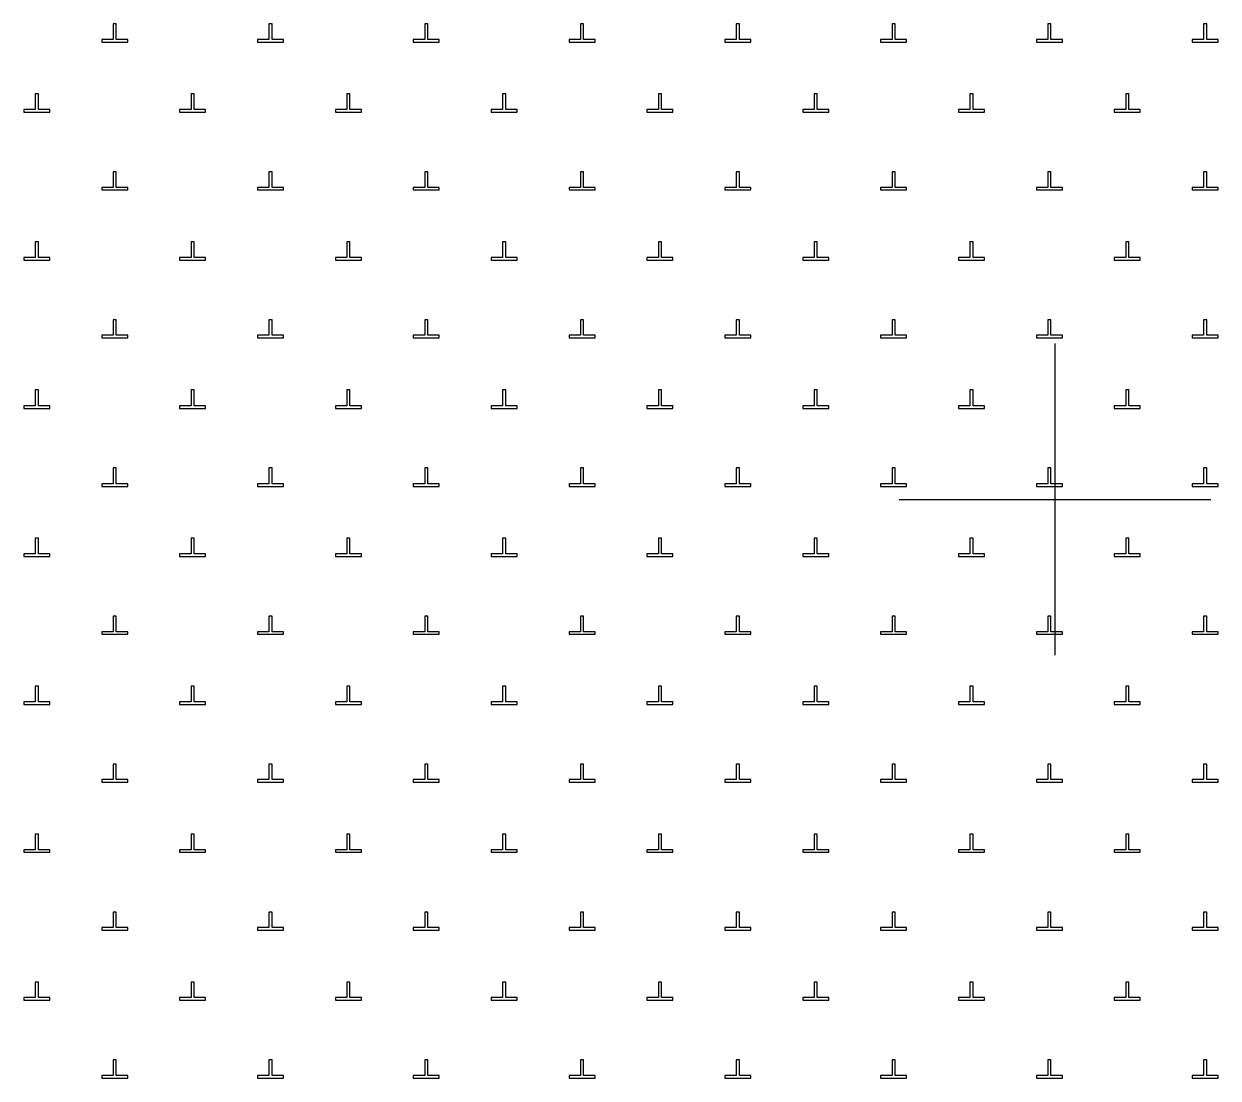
# Model space of a CAD drawing. Extents: x 550890 to 551618, y 1839259 to 1840146.
# Drawn here: x 551480.14 to 551503.14, y 1839888.85 to 1839909.16 of the extents above; entities that cross this region are included whole.
import ezdxf

# ---------------------------------------------------------------- set-up
doc = ezdxf.new("R2010")
doc.units = 0
doc.layers.add('Level 19', color=7, linetype='Continuous')
doc.layers.add('Level 63', color=7, linetype='Continuous')

msp = doc.modelspace()

# ---------------------------------------------------------------- linework, layer by layer
at = {"layer": 'Level 19'}
for p, q in [((551481.92, 1839909.16), (551481.86, 1839909.16)), ((551481.86, 1839909.16), (551481.86, 1839908.86)), ((551481.92, 1839908.86), (551481.92, 1839909.16)), ((551484.92, 1839909.16), (551484.86, 1839909.16)), ((551484.86, 1839909.16), (551484.86, 1839908.86)), ((551484.92, 1839908.86), (551484.92, 1839909.16)), ((551487.92, 1839909.16), (551487.86, 1839909.16)), ((551487.86, 1839909.16), (551487.86, 1839908.86)), ((551487.92, 1839908.86), (551487.92, 1839909.16)), ((551490.92, 1839909.16), (551490.86, 1839909.16)), ((551490.86, 1839909.16), (551490.86, 1839908.86)), ((551490.92, 1839908.86), (551490.92, 1839909.16)), ((551493.92, 1839909.16), (551493.86, 1839909.16)), ((551493.86, 1839909.16), (551493.86, 1839908.86)), ((551493.92, 1839908.86), (551493.92, 1839909.16)), ((551496.92, 1839909.16), (551496.86, 1839909.16)), ((551496.86, 1839909.16), (551496.86, 1839908.86)), ((551496.92, 1839908.86), (551496.92, 1839909.16)), ((551499.92, 1839909.16), (551499.86, 1839909.16)), ((551499.86, 1839909.16), (551499.86, 1839908.86)), ((551499.92, 1839908.86), (551499.92, 1839909.16)), ((551502.92, 1839909.16), (551502.86, 1839909.16)), ((551502.86, 1839909.16), (551502.86, 1839908.86)), ((551502.92, 1839908.86), (551502.92, 1839909.16)), ((551481.86, 1839908.86), (551481.64, 1839908.86)), ((551481.64, 1839908.86), (551481.64, 1839908.81)), ((551481.64, 1839908.81), (551482.14, 1839908.81)), ((551482.14, 1839908.86), (551481.92, 1839908.86)), ((551482.14, 1839908.81), (551482.14, 1839908.86)), ((551484.86, 1839908.86), (551484.64, 1839908.86)), ((551484.64, 1839908.86), (551484.64, 1839908.81)), ((551484.64, 1839908.81), (551485.14, 1839908.81)), ((551485.14, 1839908.86), (551484.92, 1839908.86)), ((551485.14, 1839908.81), (551485.14, 1839908.86)), ((551487.86, 1839908.86), (551487.64, 1839908.86)), ((551487.64, 1839908.86), (551487.64, 1839908.81)), ((551487.64, 1839908.81), (551488.14, 1839908.81)), ((551488.14, 1839908.86), (551487.92, 1839908.86)), ((551488.14, 1839908.81), (551488.14, 1839908.86)), ((551490.86, 1839908.86), (551490.64, 1839908.86)), ((551490.64, 1839908.86), (551490.64, 1839908.81)), ((551490.64, 1839908.81), (551491.14, 1839908.81)), ((551491.14, 1839908.86), (551490.92, 1839908.86)), ((551491.14, 1839908.81), (551491.14, 1839908.86)), ((551493.86, 1839908.86), (551493.64, 1839908.86)), ((551493.64, 1839908.86), (551493.64, 1839908.81)), ((551493.64, 1839908.81), (551494.14, 1839908.81)), ((551494.14, 1839908.86), (551493.92, 1839908.86)), ((551494.14, 1839908.81), (551494.14, 1839908.86)), ((551496.86, 1839908.86), (551496.64, 1839908.86)), ((551496.64, 1839908.86), (551496.64, 1839908.81)), ((551496.64, 1839908.81), (551497.14, 1839908.81)), ((551497.14, 1839908.86), (551496.92, 1839908.86)), ((551497.14, 1839908.81), (551497.14, 1839908.86)), ((551499.86, 1839908.86), (551499.64, 1839908.86)), ((551499.64, 1839908.86), (551499.64, 1839908.81)), ((551499.64, 1839908.81), (551500.14, 1839908.81)), ((551500.14, 1839908.86), (551499.92, 1839908.86)), ((551500.14, 1839908.81), (551500.14, 1839908.86)), ((551502.86, 1839908.86), (551502.64, 1839908.86)), ((551502.64, 1839908.86), (551502.64, 1839908.81)), ((551502.64, 1839908.81), (551503.14, 1839908.81)), ((551503.14, 1839908.86), (551502.92, 1839908.86)), ((551503.14, 1839908.81), (551503.14, 1839908.86)), ((551480.42, 1839907.81), (551480.36, 1839907.81)), ((551480.36, 1839907.81), (551480.36, 1839907.51)), ((551480.42, 1839907.51), (551480.42, 1839907.81)), ((551483.42, 1839907.81), (551483.36, 1839907.81)), ((551483.36, 1839907.81), (551483.36, 1839907.51)), ((551483.42, 1839907.51), (551483.42, 1839907.81)), ((551486.42, 1839907.81), (551486.36, 1839907.81)), ((551486.36, 1839907.81), (551486.36, 1839907.51)), ((551486.42, 1839907.51), (551486.42, 1839907.81)), ((551489.42, 1839907.81), (551489.36, 1839907.81)), ((551489.36, 1839907.81), (551489.36, 1839907.51)), ((551489.42, 1839907.51), (551489.42, 1839907.81)), ((551492.42, 1839907.81), (551492.36, 1839907.81)), ((551492.36, 1839907.81), (551492.36, 1839907.51)), ((551492.42, 1839907.51), (551492.42, 1839907.81)), ((551495.42, 1839907.81), (551495.36, 1839907.81)), ((551495.36, 1839907.81), (551495.36, 1839907.51)), ((551495.42, 1839907.51), (551495.42, 1839907.81)), ((551498.42, 1839907.81), (551498.36, 1839907.81)), ((551498.36, 1839907.81), (551498.36, 1839907.51)), ((551498.42, 1839907.51), (551498.42, 1839907.81)), ((551501.42, 1839907.81), (551501.36, 1839907.81)), ((551501.36, 1839907.81), (551501.36, 1839907.51)), ((551501.42, 1839907.51), (551501.42, 1839907.81)), ((551480.36, 1839907.51), (551480.14, 1839907.51)), ((551480.14, 1839907.51), (551480.14, 1839907.46)), ((551480.14, 1839907.46), (551480.64, 1839907.46)), ((551480.64, 1839907.51), (551480.42, 1839907.51)), ((551480.64, 1839907.46), (551480.64, 1839907.51)), ((551483.36, 1839907.51), (551483.14, 1839907.51)), ((551483.14, 1839907.51), (551483.14, 1839907.46)), ((551483.14, 1839907.46), (551483.64, 1839907.46)), ((551483.64, 1839907.51), (551483.42, 1839907.51)), ((551483.64, 1839907.46), (551483.64, 1839907.51)), ((551486.36, 1839907.51), (551486.14, 1839907.51)), ((551486.14, 1839907.51), (551486.14, 1839907.46)), ((551486.14, 1839907.46), (551486.64, 1839907.46)), ((551486.64, 1839907.51), (551486.42, 1839907.51)), ((551486.64, 1839907.46), (551486.64, 1839907.51)), ((551489.36, 1839907.51), (551489.14, 1839907.51)), ((551489.14, 1839907.51), (551489.14, 1839907.46)), ((551489.14, 1839907.46), (551489.64, 1839907.46)), ((551489.64, 1839907.51), (551489.42, 1839907.51)), ((551489.64, 1839907.46), (551489.64, 1839907.51)), ((551492.36, 1839907.51), (551492.14, 1839907.51)), ((551492.14, 1839907.51), (551492.14, 1839907.46)), ((551492.14, 1839907.46), (551492.64, 1839907.46)), ((551492.64, 1839907.51), (551492.42, 1839907.51)), ((551492.64, 1839907.46), (551492.64, 1839907.51)), ((551495.36, 1839907.51), (551495.14, 1839907.51)), ((551495.14, 1839907.51), (551495.14, 1839907.46)), ((551495.14, 1839907.46), (551495.64, 1839907.46)), ((551495.64, 1839907.51), (551495.42, 1839907.51)), ((551495.64, 1839907.46), (551495.64, 1839907.51)), ((551498.36, 1839907.51), (551498.14, 1839907.51)), ((551498.14, 1839907.51), (551498.14, 1839907.46)), ((551498.14, 1839907.46), (551498.64, 1839907.46)), ((551498.64, 1839907.51), (551498.42, 1839907.51)), ((551498.64, 1839907.46), (551498.64, 1839907.51)), ((551501.36, 1839907.51), (551501.14, 1839907.51)), ((551501.14, 1839907.51), (551501.14, 1839907.46)), ((551501.14, 1839907.46), (551501.64, 1839907.46)), ((551501.64, 1839907.51), (551501.42, 1839907.51)), ((551501.64, 1839907.46), (551501.64, 1839907.51)), ((551481.92, 1839906.31), (551481.86, 1839906.31)), ((551481.86, 1839906.31), (551481.86, 1839906.01)), ((551481.92, 1839906.01), (551481.92, 1839906.31)), ((551484.92, 1839906.31), (551484.86, 1839906.31)), ((551484.86, 1839906.31), (551484.86, 1839906.01)), ((551484.92, 1839906.01), (551484.92, 1839906.31)), ((551487.92, 1839906.31), (551487.86, 1839906.31)), ((551487.86, 1839906.31), (551487.86, 1839906.01)), ((551487.92, 1839906.01), (551487.92, 1839906.31)), ((551490.92, 1839906.31), (551490.86, 1839906.31)), ((551490.86, 1839906.31), (551490.86, 1839906.01)), ((551490.92, 1839906.01), (551490.92, 1839906.31)), ((551493.92, 1839906.31), (551493.86, 1839906.31)), ((551493.86, 1839906.31), (551493.86, 1839906.01)), ((551493.92, 1839906.01), (551493.92, 1839906.31)), ((551496.92, 1839906.31), (551496.86, 1839906.31)), ((551496.86, 1839906.31), (551496.86, 1839906.01)), ((551496.92, 1839906.01), (551496.92, 1839906.31)), ((551499.92, 1839906.31), (551499.86, 1839906.31)), ((551499.86, 1839906.31), (551499.86, 1839906.01)), ((551499.92, 1839906.01), (551499.92, 1839906.31)), ((551502.92, 1839906.31), (551502.86, 1839906.31)), ((551502.86, 1839906.31), (551502.86, 1839906.01)), ((551502.92, 1839906.01), (551502.92, 1839906.31)), ((551481.86, 1839906.01), (551481.64, 1839906.01)), ((551481.64, 1839906.01), (551481.64, 1839905.96)), ((551481.64, 1839905.96), (551482.14, 1839905.96)), ((551482.14, 1839906.01), (551481.92, 1839906.01)), ((551482.14, 1839905.96), (551482.14, 1839906.01)), ((551484.86, 1839906.01), (551484.64, 1839906.01)), ((551484.64, 1839906.01), (551484.64, 1839905.96)), ((551484.64, 1839905.96), (551485.14, 1839905.96)), ((551485.14, 1839906.01), (551484.92, 1839906.01)), ((551485.14, 1839905.96), (551485.14, 1839906.01)), ((551487.86, 1839906.01), (551487.64, 1839906.01)), ((551487.64, 1839906.01), (551487.64, 1839905.96)), ((551487.64, 1839905.96), (551488.14, 1839905.96)), ((551488.14, 1839906.01), (551487.92, 1839906.01)), ((551488.14, 1839905.96), (551488.14, 1839906.01)), ((551490.86, 1839906.01), (551490.64, 1839906.01)), ((551490.64, 1839906.01), (551490.64, 1839905.96)), ((551490.64, 1839905.96), (551491.14, 1839905.96)), ((551491.14, 1839906.01), (551490.92, 1839906.01)), ((551491.14, 1839905.96), (551491.14, 1839906.01)), ((551493.86, 1839906.01), (551493.64, 1839906.01)), ((551493.64, 1839906.01), (551493.64, 1839905.96)), ((551493.64, 1839905.96), (551494.14, 1839905.96)), ((551494.14, 1839906.01), (551493.92, 1839906.01)), ((551494.14, 1839905.96), (551494.14, 1839906.01)), ((551496.86, 1839906.01), (551496.64, 1839906.01)), ((551496.64, 1839906.01), (551496.64, 1839905.96)), ((551496.64, 1839905.96), (551497.14, 1839905.96)), ((551497.14, 1839906.01), (551496.92, 1839906.01)), ((551497.14, 1839905.96), (551497.14, 1839906.01)), ((551499.86, 1839906.01), (551499.64, 1839906.01)), ((551499.64, 1839906.01), (551499.64, 1839905.96)), ((551499.64, 1839905.96), (551500.14, 1839905.96)), ((551500.14, 1839906.01), (551499.92, 1839906.01)), ((551500.14, 1839905.96), (551500.14, 1839906.01)), ((551502.86, 1839906.01), (551502.64, 1839906.01)), ((551502.64, 1839906.01), (551502.64, 1839905.96)), ((551502.64, 1839905.96), (551503.14, 1839905.96)), ((551503.14, 1839906.01), (551502.92, 1839906.01)), ((551503.14, 1839905.96), (551503.14, 1839906.01)), ((551480.42, 1839904.96), (551480.36, 1839904.96)), ((551480.36, 1839904.96), (551480.36, 1839904.66)), ((551480.42, 1839904.66), (551480.42, 1839904.96)), ((551483.42, 1839904.96), (551483.36, 1839904.96)), ((551483.36, 1839904.96), (551483.36, 1839904.66)), ((551483.42, 1839904.66), (551483.42, 1839904.96)), ((551486.42, 1839904.96), (551486.36, 1839904.96)), ((551486.36, 1839904.96), (551486.36, 1839904.66)), ((551486.42, 1839904.66), (551486.42, 1839904.96)), ((551489.42, 1839904.96), (551489.36, 1839904.96)), ((551489.36, 1839904.96), (551489.36, 1839904.66)), ((551489.42, 1839904.66), (551489.42, 1839904.96)), ((551492.42, 1839904.96), (551492.36, 1839904.96)), ((551492.36, 1839904.96), (551492.36, 1839904.66)), ((551492.42, 1839904.66), (551492.42, 1839904.96)), ((551495.42, 1839904.96), (551495.36, 1839904.96)), ((551495.36, 1839904.96), (551495.36, 1839904.66)), ((551495.42, 1839904.66), (551495.42, 1839904.96)), ((551498.42, 1839904.96), (551498.36, 1839904.96)), ((551498.36, 1839904.96), (551498.36, 1839904.66)), ((551498.42, 1839904.66), (551498.42, 1839904.96)), ((551501.42, 1839904.96), (551501.36, 1839904.96)), ((551501.36, 1839904.96), (551501.36, 1839904.66)), ((551501.42, 1839904.66), (551501.42, 1839904.96)), ((551480.36, 1839904.66), (551480.14, 1839904.66)), ((551480.14, 1839904.66), (551480.14, 1839904.61)), ((551480.14, 1839904.61), (551480.64, 1839904.61)), ((551480.64, 1839904.66), (551480.42, 1839904.66)), ((551480.64, 1839904.61), (551480.64, 1839904.66)), ((551483.36, 1839904.66), (551483.14, 1839904.66)), ((551483.14, 1839904.66), (551483.14, 1839904.61)), ((551483.14, 1839904.61), (551483.64, 1839904.61)), ((551483.64, 1839904.66), (551483.42, 1839904.66)), ((551483.64, 1839904.61), (551483.64, 1839904.66)), ((551486.36, 1839904.66), (551486.14, 1839904.66)), ((551486.14, 1839904.66), (551486.14, 1839904.61)), ((551486.14, 1839904.61), (551486.64, 1839904.61)), ((551486.64, 1839904.66), (551486.42, 1839904.66)), ((551486.64, 1839904.61), (551486.64, 1839904.66)), ((551489.36, 1839904.66), (551489.14, 1839904.66)), ((551489.14, 1839904.66), (551489.14, 1839904.61)), ((551489.14, 1839904.61), (551489.64, 1839904.61)), ((551489.64, 1839904.66), (551489.42, 1839904.66)), ((551489.64, 1839904.61), (551489.64, 1839904.66)), ((551492.36, 1839904.66), (551492.14, 1839904.66)), ((551492.14, 1839904.66), (551492.14, 1839904.61)), ((551492.14, 1839904.61), (551492.64, 1839904.61)), ((551492.64, 1839904.66), (551492.42, 1839904.66)), ((551492.64, 1839904.61), (551492.64, 1839904.66)), ((551495.36, 1839904.66), (551495.14, 1839904.66)), ((551495.14, 1839904.66), (551495.14, 1839904.61)), ((551495.14, 1839904.61), (551495.64, 1839904.61)), ((551495.64, 1839904.66), (551495.42, 1839904.66)), ((551495.64, 1839904.61), (551495.64, 1839904.66)), ((551498.36, 1839904.66), (551498.14, 1839904.66)), ((551498.14, 1839904.66), (551498.14, 1839904.61)), ((551498.14, 1839904.61), (551498.64, 1839904.61)), ((551498.64, 1839904.66), (551498.42, 1839904.66)), ((551498.64, 1839904.61), (551498.64, 1839904.66)), ((551501.36, 1839904.66), (551501.14, 1839904.66)), ((551501.14, 1839904.66), (551501.14, 1839904.61)), ((551501.14, 1839904.61), (551501.64, 1839904.61)), ((551501.64, 1839904.66), (551501.42, 1839904.66)), ((551501.64, 1839904.61), (551501.64, 1839904.66)), ((551481.92, 1839903.46), (551481.86, 1839903.46)), ((551481.86, 1839903.46), (551481.86, 1839903.16)), ((551481.92, 1839903.16), (551481.92, 1839903.46)), ((551484.92, 1839903.46), (551484.86, 1839903.46)), ((551484.86, 1839903.46), (551484.86, 1839903.16)), ((551484.92, 1839903.16), (551484.92, 1839903.46)), ((551487.92, 1839903.46), (551487.86, 1839903.46)), ((551487.86, 1839903.46), (551487.86, 1839903.16)), ((551487.92, 1839903.16), (551487.92, 1839903.46)), ((551490.92, 1839903.46), (551490.86, 1839903.46)), ((551490.86, 1839903.46), (551490.86, 1839903.16)), ((551490.92, 1839903.16), (551490.92, 1839903.46)), ((551493.92, 1839903.46), (551493.86, 1839903.46)), ((551493.86, 1839903.46), (551493.86, 1839903.16)), ((551493.92, 1839903.16), (551493.92, 1839903.46)), ((551496.92, 1839903.46), (551496.86, 1839903.46)), ((551496.86, 1839903.46), (551496.86, 1839903.16)), ((551496.92, 1839903.16), (551496.92, 1839903.46)), ((551499.92, 1839903.46), (551499.86, 1839903.46)), ((551499.86, 1839903.46), (551499.86, 1839903.16)), ((551499.92, 1839903.16), (551499.92, 1839903.46)), ((551502.92, 1839903.46), (551502.86, 1839903.46)), ((551502.86, 1839903.46), (551502.86, 1839903.16)), ((551502.92, 1839903.16), (551502.92, 1839903.46)), ((551481.86, 1839903.16), (551481.64, 1839903.16)), ((551481.64, 1839903.16), (551481.64, 1839903.11)), ((551481.64, 1839903.11), (551482.14, 1839903.11)), ((551482.14, 1839903.16), (551481.92, 1839903.16)), ((551482.14, 1839903.11), (551482.14, 1839903.16)), ((551484.86, 1839903.16), (551484.64, 1839903.16)), ((551484.64, 1839903.16), (551484.64, 1839903.11)), ((551484.64, 1839903.11), (551485.14, 1839903.11)), ((551485.14, 1839903.16), (551484.92, 1839903.16)), ((551485.14, 1839903.11), (551485.14, 1839903.16)), ((551487.86, 1839903.16), (551487.64, 1839903.16)), ((551487.64, 1839903.16), (551487.64, 1839903.11)), ((551487.64, 1839903.11), (551488.14, 1839903.11)), ((551488.14, 1839903.16), (551487.92, 1839903.16)), ((551488.14, 1839903.11), (551488.14, 1839903.16)), ((551490.86, 1839903.16), (551490.64, 1839903.16)), ((551490.64, 1839903.16), (551490.64, 1839903.11)), ((551490.64, 1839903.11), (551491.14, 1839903.11)), ((551491.14, 1839903.16), (551490.92, 1839903.16)), ((551491.14, 1839903.11), (551491.14, 1839903.16)), ((551493.86, 1839903.16), (551493.64, 1839903.16)), ((551493.64, 1839903.16), (551493.64, 1839903.11)), ((551493.64, 1839903.11), (551494.14, 1839903.11)), ((551494.14, 1839903.16), (551493.92, 1839903.16)), ((551494.14, 1839903.11), (551494.14, 1839903.16)), ((551496.86, 1839903.16), (551496.64, 1839903.16)), ((551496.64, 1839903.16), (551496.64, 1839903.11)), ((551496.64, 1839903.11), (551497.14, 1839903.11)), ((551497.14, 1839903.16), (551496.92, 1839903.16)), ((551497.14, 1839903.11), (551497.14, 1839903.16)), ((551499.86, 1839903.16), (551499.64, 1839903.16)), ((551499.64, 1839903.16), (551499.64, 1839903.11)), ((551499.64, 1839903.11), (551500.14, 1839903.11)), ((551500.14, 1839903.16), (551499.92, 1839903.16)), ((551500.14, 1839903.11), (551500.14, 1839903.16)), ((551502.86, 1839903.16), (551502.64, 1839903.16)), ((551502.64, 1839903.16), (551502.64, 1839903.11)), ((551502.64, 1839903.11), (551503.14, 1839903.11)), ((551503.14, 1839903.16), (551502.92, 1839903.16)), ((551503.14, 1839903.11), (551503.14, 1839903.16)), ((551480.42, 1839902.11), (551480.36, 1839902.11)), ((551480.36, 1839902.11), (551480.36, 1839901.8)), ((551480.42, 1839901.8), (551480.42, 1839902.11)), ((551483.42, 1839902.11), (551483.36, 1839902.11)), ((551483.36, 1839902.11), (551483.36, 1839901.8)), ((551483.42, 1839901.8), (551483.42, 1839902.11)), ((551486.42, 1839902.11), (551486.36, 1839902.11)), ((551486.36, 1839902.11), (551486.36, 1839901.8)), ((551486.42, 1839901.8), (551486.42, 1839902.11)), ((551489.42, 1839902.11), (551489.36, 1839902.11)), ((551489.36, 1839902.11), (551489.36, 1839901.8)), ((551489.42, 1839901.8), (551489.42, 1839902.11)), ((551492.42, 1839902.11), (551492.36, 1839902.11)), ((551492.36, 1839902.11), (551492.36, 1839901.8)), ((551492.42, 1839901.8), (551492.42, 1839902.11)), ((551495.42, 1839902.11), (551495.36, 1839902.11)), ((551495.36, 1839902.11), (551495.36, 1839901.8)), ((551495.42, 1839901.8), (551495.42, 1839902.11)), ((551498.42, 1839902.11), (551498.36, 1839902.11)), ((551498.36, 1839902.11), (551498.36, 1839901.8)), ((551498.42, 1839901.8), (551498.42, 1839902.11)), ((551501.42, 1839902.11), (551501.36, 1839902.11)), ((551501.36, 1839902.11), (551501.36, 1839901.8)), ((551501.42, 1839901.8), (551501.42, 1839902.11)), ((551480.36, 1839901.8), (551480.14, 1839901.8)), ((551480.14, 1839901.8), (551480.14, 1839901.75)), ((551480.64, 1839901.8), (551480.42, 1839901.8)), ((551480.64, 1839901.75), (551480.64, 1839901.8)), ((551483.36, 1839901.8), (551483.14, 1839901.8)), ((551483.14, 1839901.8), (551483.14, 1839901.75)), ((551483.64, 1839901.8), (551483.42, 1839901.8)), ((551483.64, 1839901.75), (551483.64, 1839901.8)), ((551486.36, 1839901.8), (551486.14, 1839901.8)), ((551486.14, 1839901.8), (551486.14, 1839901.75)), ((551486.64, 1839901.8), (551486.42, 1839901.8)), ((551486.64, 1839901.75), (551486.64, 1839901.8)), ((551489.36, 1839901.8), (551489.14, 1839901.8)), ((551489.14, 1839901.8), (551489.14, 1839901.75)), ((551489.64, 1839901.8), (551489.42, 1839901.8)), ((551489.64, 1839901.75), (551489.64, 1839901.8)), ((551492.36, 1839901.8), (551492.14, 1839901.8)), ((551492.14, 1839901.8), (551492.14, 1839901.75)), ((551492.64, 1839901.8), (551492.42, 1839901.8)), ((551492.64, 1839901.75), (551492.64, 1839901.8)), ((551495.36, 1839901.8), (551495.14, 1839901.8)), ((551495.14, 1839901.8), (551495.14, 1839901.75)), ((551495.64, 1839901.8), (551495.42, 1839901.8)), ((551495.64, 1839901.75), (551495.64, 1839901.8)), ((551498.36, 1839901.8), (551498.14, 1839901.8)), ((551498.14, 1839901.8), (551498.14, 1839901.75)), ((551498.64, 1839901.8), (551498.42, 1839901.8)), ((551498.64, 1839901.75), (551498.64, 1839901.8)), ((551501.36, 1839901.8), (551501.14, 1839901.8)), ((551501.14, 1839901.8), (551501.14, 1839901.75)), ((551501.64, 1839901.8), (551501.42, 1839901.8)), ((551501.64, 1839901.75), (551501.64, 1839901.8)), ((551480.14, 1839901.75), (551480.64, 1839901.75)), ((551483.14, 1839901.75), (551483.64, 1839901.75)), ((551486.14, 1839901.75), (551486.64, 1839901.75)), ((551489.14, 1839901.75), (551489.64, 1839901.75)), ((551492.14, 1839901.75), (551492.64, 1839901.75)), ((551495.14, 1839901.75), (551495.64, 1839901.75)), ((551498.14, 1839901.75), (551498.64, 1839901.75)), ((551501.14, 1839901.75), (551501.64, 1839901.75)), ((551481.92, 1839900.61), (551481.86, 1839900.61)), ((551481.86, 1839900.61), (551481.86, 1839900.3)), ((551481.92, 1839900.3), (551481.92, 1839900.61)), ((551484.92, 1839900.61), (551484.86, 1839900.61)), ((551484.86, 1839900.61), (551484.86, 1839900.3)), ((551484.92, 1839900.3), (551484.92, 1839900.61)), ((551487.92, 1839900.61), (551487.86, 1839900.61)), ((551487.86, 1839900.61), (551487.86, 1839900.3)), ((551487.92, 1839900.3), (551487.92, 1839900.61)), ((551490.92, 1839900.61), (551490.86, 1839900.61)), ((551490.86, 1839900.61), (551490.86, 1839900.3)), ((551490.92, 1839900.3), (551490.92, 1839900.61)), ((551493.92, 1839900.61), (551493.86, 1839900.61)), ((551493.86, 1839900.61), (551493.86, 1839900.3)), ((551493.92, 1839900.3), (551493.92, 1839900.61)), ((551496.92, 1839900.61), (551496.86, 1839900.61)), ((551496.86, 1839900.61), (551496.86, 1839900.3)), ((551496.92, 1839900.3), (551496.92, 1839900.61)), ((551499.92, 1839900.61), (551499.86, 1839900.61)), ((551499.86, 1839900.61), (551499.86, 1839900.3)), ((551499.92, 1839900.3), (551499.92, 1839900.61)), ((551502.92, 1839900.61), (551502.86, 1839900.61)), ((551502.86, 1839900.61), (551502.86, 1839900.3)), ((551502.92, 1839900.3), (551502.92, 1839900.61)), ((551481.86, 1839900.3), (551481.64, 1839900.3)), ((551481.64, 1839900.3), (551481.64, 1839900.25)), ((551481.64, 1839900.25), (551482.14, 1839900.25)), ((551482.14, 1839900.3), (551481.92, 1839900.3)), ((551482.14, 1839900.25), (551482.14, 1839900.3)), ((551484.86, 1839900.3), (551484.64, 1839900.3)), ((551484.64, 1839900.3), (551484.64, 1839900.25)), ((551484.64, 1839900.25), (551485.14, 1839900.25)), ((551485.14, 1839900.3), (551484.92, 1839900.3)), ((551485.14, 1839900.25), (551485.14, 1839900.3)), ((551487.86, 1839900.3), (551487.64, 1839900.3)), ((551487.64, 1839900.3), (551487.64, 1839900.25)), ((551487.64, 1839900.25), (551488.14, 1839900.25)), ((551488.14, 1839900.3), (551487.92, 1839900.3)), ((551488.14, 1839900.25), (551488.14, 1839900.3)), ((551490.86, 1839900.3), (551490.64, 1839900.3)), ((551490.64, 1839900.3), (551490.64, 1839900.25)), ((551490.64, 1839900.25), (551491.14, 1839900.25)), ((551491.14, 1839900.3), (551490.92, 1839900.3)), ((551491.14, 1839900.25), (551491.14, 1839900.3)), ((551493.86, 1839900.3), (551493.64, 1839900.3)), ((551493.64, 1839900.3), (551493.64, 1839900.25)), ((551493.64, 1839900.25), (551494.14, 1839900.25)), ((551494.14, 1839900.3), (551493.92, 1839900.3)), ((551494.14, 1839900.25), (551494.14, 1839900.3)), ((551496.86, 1839900.3), (551496.64, 1839900.3)), ((551496.64, 1839900.3), (551496.64, 1839900.25)), ((551496.64, 1839900.25), (551497.14, 1839900.25)), ((551497.14, 1839900.3), (551496.92, 1839900.3)), ((551497.14, 1839900.25), (551497.14, 1839900.3)), ((551499.86, 1839900.3), (551499.64, 1839900.3)), ((551499.64, 1839900.3), (551499.64, 1839900.25)), ((551499.64, 1839900.25), (551500.14, 1839900.25)), ((551500.14, 1839900.3), (551499.92, 1839900.3)), ((551500.14, 1839900.25), (551500.14, 1839900.3)), ((551502.86, 1839900.3), (551502.64, 1839900.3)), ((551502.64, 1839900.3), (551502.64, 1839900.25)), ((551502.64, 1839900.25), (551503.14, 1839900.25)), ((551503.14, 1839900.3), (551502.92, 1839900.3)), ((551503.14, 1839900.25), (551503.14, 1839900.3)), ((551480.42, 1839899.25), (551480.36, 1839899.25)), ((551480.36, 1839899.25), (551480.36, 1839898.95)), ((551480.42, 1839898.95), (551480.42, 1839899.25)), ((551483.42, 1839899.25), (551483.36, 1839899.25)), ((551483.36, 1839899.25), (551483.36, 1839898.95)), ((551483.42, 1839898.95), (551483.42, 1839899.25)), ((551486.42, 1839899.25), (551486.36, 1839899.25)), ((551486.36, 1839899.25), (551486.36, 1839898.95)), ((551486.42, 1839898.95), (551486.42, 1839899.25)), ((551489.42, 1839899.25), (551489.36, 1839899.25)), ((551489.36, 1839899.25), (551489.36, 1839898.95)), ((551489.42, 1839898.95), (551489.42, 1839899.25)), ((551492.42, 1839899.25), (551492.36, 1839899.25)), ((551492.36, 1839899.25), (551492.36, 1839898.95)), ((551492.42, 1839898.95), (551492.42, 1839899.25)), ((551495.42, 1839899.25), (551495.36, 1839899.25)), ((551495.36, 1839899.25), (551495.36, 1839898.95)), ((551495.42, 1839898.95), (551495.42, 1839899.25)), ((551498.42, 1839899.25), (551498.36, 1839899.25)), ((551498.36, 1839899.25), (551498.36, 1839898.95)), ((551498.42, 1839898.95), (551498.42, 1839899.25)), ((551501.42, 1839899.25), (551501.36, 1839899.25)), ((551501.36, 1839899.25), (551501.36, 1839898.95)), ((551501.42, 1839898.95), (551501.42, 1839899.25)), ((551480.36, 1839898.95), (551480.14, 1839898.95)), ((551480.14, 1839898.95), (551480.14, 1839898.9)), ((551480.14, 1839898.9), (551480.64, 1839898.9)), ((551480.64, 1839898.95), (551480.42, 1839898.95)), ((551480.64, 1839898.9), (551480.64, 1839898.95)), ((551483.36, 1839898.95), (551483.14, 1839898.95)), ((551483.14, 1839898.95), (551483.14, 1839898.9)), ((551483.14, 1839898.9), (551483.64, 1839898.9)), ((551483.64, 1839898.95), (551483.42, 1839898.95)), ((551483.64, 1839898.9), (551483.64, 1839898.95)), ((551486.36, 1839898.95), (551486.14, 1839898.95)), ((551486.14, 1839898.95), (551486.14, 1839898.9)), ((551486.14, 1839898.9), (551486.64, 1839898.9)), ((551486.64, 1839898.95), (551486.42, 1839898.95)), ((551486.64, 1839898.9), (551486.64, 1839898.95)), ((551489.36, 1839898.95), (551489.14, 1839898.95)), ((551489.14, 1839898.95), (551489.14, 1839898.9)), ((551489.14, 1839898.9), (551489.64, 1839898.9)), ((551489.64, 1839898.95), (551489.42, 1839898.95)), ((551489.64, 1839898.9), (551489.64, 1839898.95)), ((551492.36, 1839898.95), (551492.14, 1839898.95)), ((551492.14, 1839898.95), (551492.14, 1839898.9)), ((551492.14, 1839898.9), (551492.64, 1839898.9)), ((551492.64, 1839898.95), (551492.42, 1839898.95)), ((551492.64, 1839898.9), (551492.64, 1839898.95)), ((551495.36, 1839898.95), (551495.14, 1839898.95)), ((551495.14, 1839898.95), (551495.14, 1839898.9)), ((551495.14, 1839898.9), (551495.64, 1839898.9)), ((551495.64, 1839898.95), (551495.42, 1839898.95)), ((551495.64, 1839898.9), (551495.64, 1839898.95)), ((551498.36, 1839898.95), (551498.14, 1839898.95)), ((551498.14, 1839898.95), (551498.14, 1839898.9)), ((551498.14, 1839898.9), (551498.64, 1839898.9)), ((551498.64, 1839898.95), (551498.42, 1839898.95)), ((551498.64, 1839898.9), (551498.64, 1839898.95)), ((551501.36, 1839898.95), (551501.14, 1839898.95)), ((551501.14, 1839898.95), (551501.14, 1839898.9)), ((551501.14, 1839898.9), (551501.64, 1839898.9)), ((551501.64, 1839898.95), (551501.42, 1839898.95)), ((551501.64, 1839898.9), (551501.64, 1839898.95)), ((551481.92, 1839897.75), (551481.86, 1839897.75)), ((551481.86, 1839897.75), (551481.86, 1839897.45)), ((551481.92, 1839897.45), (551481.92, 1839897.75)), ((551484.92, 1839897.75), (551484.86, 1839897.75)), ((551484.86, 1839897.75), (551484.86, 1839897.45)), ((551484.92, 1839897.45), (551484.92, 1839897.75)), ((551487.92, 1839897.75), (551487.86, 1839897.75)), ((551487.86, 1839897.75), (551487.86, 1839897.45)), ((551487.92, 1839897.45), (551487.92, 1839897.75)), ((551490.92, 1839897.75), (551490.86, 1839897.75)), ((551490.86, 1839897.75), (551490.86, 1839897.45)), ((551490.92, 1839897.45), (551490.92, 1839897.75)), ((551493.92, 1839897.75), (551493.86, 1839897.75)), ((551493.86, 1839897.75), (551493.86, 1839897.45)), ((551493.92, 1839897.45), (551493.92, 1839897.75)), ((551496.92, 1839897.75), (551496.86, 1839897.75)), ((551496.86, 1839897.75), (551496.86, 1839897.45)), ((551496.92, 1839897.45), (551496.92, 1839897.75)), ((551499.92, 1839897.75), (551499.86, 1839897.75)), ((551499.86, 1839897.75), (551499.86, 1839897.45)), ((551499.92, 1839897.45), (551499.92, 1839897.75)), ((551502.92, 1839897.75), (551502.86, 1839897.75)), ((551502.86, 1839897.75), (551502.86, 1839897.45)), ((551502.92, 1839897.45), (551502.92, 1839897.75)), ((551481.86, 1839897.45), (551481.64, 1839897.45)), ((551481.64, 1839897.45), (551481.64, 1839897.4)), ((551482.14, 1839897.45), (551481.92, 1839897.45)), ((551482.14, 1839897.4), (551482.14, 1839897.45)), ((551484.86, 1839897.45), (551484.64, 1839897.45)), ((551484.64, 1839897.45), (551484.64, 1839897.4)), ((551485.14, 1839897.45), (551484.92, 1839897.45)), ((551485.14, 1839897.4), (551485.14, 1839897.45)), ((551487.86, 1839897.45), (551487.64, 1839897.45)), ((551487.64, 1839897.45), (551487.64, 1839897.4)), ((551488.14, 1839897.45), (551487.92, 1839897.45)), ((551488.14, 1839897.4), (551488.14, 1839897.45)), ((551490.86, 1839897.45), (551490.64, 1839897.45)), ((551490.64, 1839897.45), (551490.64, 1839897.4)), ((551491.14, 1839897.45), (551490.92, 1839897.45)), ((551491.14, 1839897.4), (551491.14, 1839897.45)), ((551493.86, 1839897.45), (551493.64, 1839897.45)), ((551493.64, 1839897.45), (551493.64, 1839897.4)), ((551494.14, 1839897.45), (551493.92, 1839897.45)), ((551494.14, 1839897.4), (551494.14, 1839897.45)), ((551496.86, 1839897.45), (551496.64, 1839897.45)), ((551496.64, 1839897.45), (551496.64, 1839897.4)), ((551497.14, 1839897.45), (551496.92, 1839897.45)), ((551497.14, 1839897.4), (551497.14, 1839897.45)), ((551499.86, 1839897.45), (551499.64, 1839897.45)), ((551499.64, 1839897.45), (551499.64, 1839897.4)), ((551500.14, 1839897.45), (551499.92, 1839897.45)), ((551500.14, 1839897.4), (551500.14, 1839897.45)), ((551502.86, 1839897.45), (551502.64, 1839897.45)), ((551502.64, 1839897.45), (551502.64, 1839897.4)), ((551503.14, 1839897.45), (551502.92, 1839897.45)), ((551503.14, 1839897.4), (551503.14, 1839897.45)), ((551481.64, 1839897.4), (551482.14, 1839897.4)), ((551484.64, 1839897.4), (551485.14, 1839897.4)), ((551487.64, 1839897.4), (551488.14, 1839897.4)), ((551490.64, 1839897.4), (551491.14, 1839897.4)), ((551493.64, 1839897.4), (551494.14, 1839897.4)), ((551496.64, 1839897.4), (551497.14, 1839897.4)), ((551499.64, 1839897.4), (551500.14, 1839897.4)), ((551502.64, 1839897.4), (551503.14, 1839897.4)), ((551480.42, 1839896.4), (551480.36, 1839896.4)), ((551480.36, 1839896.4), (551480.36, 1839896.1)), ((551480.42, 1839896.1), (551480.42, 1839896.4)), ((551483.42, 1839896.4), (551483.36, 1839896.4)), ((551483.36, 1839896.4), (551483.36, 1839896.1)), ((551483.42, 1839896.1), (551483.42, 1839896.4)), ((551486.42, 1839896.4), (551486.36, 1839896.4)), ((551486.36, 1839896.4), (551486.36, 1839896.1)), ((551486.42, 1839896.1), (551486.42, 1839896.4)), ((551489.42, 1839896.4), (551489.36, 1839896.4)), ((551489.36, 1839896.4), (551489.36, 1839896.1)), ((551489.42, 1839896.1), (551489.42, 1839896.4)), ((551492.42, 1839896.4), (551492.36, 1839896.4)), ((551492.36, 1839896.4), (551492.36, 1839896.1)), ((551492.42, 1839896.1), (551492.42, 1839896.4)), ((551495.42, 1839896.4), (551495.36, 1839896.4)), ((551495.36, 1839896.4), (551495.36, 1839896.1)), ((551495.42, 1839896.1), (551495.42, 1839896.4)), ((551498.42, 1839896.4), (551498.36, 1839896.4)), ((551498.36, 1839896.4), (551498.36, 1839896.1)), ((551498.42, 1839896.1), (551498.42, 1839896.4)), ((551501.42, 1839896.4), (551501.36, 1839896.4)), ((551501.36, 1839896.4), (551501.36, 1839896.1)), ((551501.42, 1839896.1), (551501.42, 1839896.4)), ((551480.36, 1839896.1), (551480.14, 1839896.1)), ((551480.14, 1839896.1), (551480.14, 1839896.05)), ((551480.14, 1839896.05), (551480.64, 1839896.05)), ((551480.64, 1839896.1), (551480.42, 1839896.1)), ((551480.64, 1839896.05), (551480.64, 1839896.1)), ((551483.36, 1839896.1), (551483.14, 1839896.1)), ((551483.14, 1839896.1), (551483.14, 1839896.05)), ((551483.14, 1839896.05), (551483.64, 1839896.05)), ((551483.64, 1839896.1), (551483.42, 1839896.1)), ((551483.64, 1839896.05), (551483.64, 1839896.1)), ((551486.36, 1839896.1), (551486.14, 1839896.1)), ((551486.14, 1839896.1), (551486.14, 1839896.05)), ((551486.14, 1839896.05), (551486.64, 1839896.05)), ((551486.64, 1839896.1), (551486.42, 1839896.1)), ((551486.64, 1839896.05), (551486.64, 1839896.1)), ((551489.36, 1839896.1), (551489.14, 1839896.1)), ((551489.14, 1839896.1), (551489.14, 1839896.05)), ((551489.14, 1839896.05), (551489.64, 1839896.05)), ((551489.64, 1839896.1), (551489.42, 1839896.1)), ((551489.64, 1839896.05), (551489.64, 1839896.1)), ((551492.36, 1839896.1), (551492.14, 1839896.1)), ((551492.14, 1839896.1), (551492.14, 1839896.05)), ((551492.14, 1839896.05), (551492.64, 1839896.05)), ((551492.64, 1839896.1), (551492.42, 1839896.1)), ((551492.64, 1839896.05), (551492.64, 1839896.1)), ((551495.36, 1839896.1), (551495.14, 1839896.1)), ((551495.14, 1839896.1), (551495.14, 1839896.05)), ((551495.14, 1839896.05), (551495.64, 1839896.05)), ((551495.64, 1839896.1), (551495.42, 1839896.1)), ((551495.64, 1839896.05), (551495.64, 1839896.1)), ((551498.36, 1839896.1), (551498.14, 1839896.1)), ((551498.14, 1839896.1), (551498.14, 1839896.05)), ((551498.14, 1839896.05), (551498.64, 1839896.05)), ((551498.64, 1839896.1), (551498.42, 1839896.1)), ((551498.64, 1839896.05), (551498.64, 1839896.1)), ((551501.36, 1839896.1), (551501.14, 1839896.1)), ((551501.14, 1839896.1), (551501.14, 1839896.05)), ((551501.14, 1839896.05), (551501.64, 1839896.05)), ((551501.64, 1839896.1), (551501.42, 1839896.1)), ((551501.64, 1839896.05), (551501.64, 1839896.1)), ((551481.92, 1839894.9), (551481.86, 1839894.9)), ((551481.86, 1839894.9), (551481.86, 1839894.6)), ((551481.92, 1839894.6), (551481.92, 1839894.9)), ((551484.92, 1839894.9), (551484.86, 1839894.9)), ((551484.86, 1839894.9), (551484.86, 1839894.6)), ((551484.92, 1839894.6), (551484.92, 1839894.9)), ((551487.92, 1839894.9), (551487.86, 1839894.9)), ((551487.86, 1839894.9), (551487.86, 1839894.6)), ((551487.92, 1839894.6), (551487.92, 1839894.9)), ((551490.92, 1839894.9), (551490.86, 1839894.9)), ((551490.86, 1839894.9), (551490.86, 1839894.6)), ((551490.92, 1839894.6), (551490.92, 1839894.9)), ((551493.92, 1839894.9), (551493.86, 1839894.9)), ((551493.86, 1839894.9), (551493.86, 1839894.6)), ((551493.92, 1839894.6), (551493.92, 1839894.9)), ((551496.92, 1839894.9), (551496.86, 1839894.9)), ((551496.86, 1839894.9), (551496.86, 1839894.6)), ((551496.92, 1839894.6), (551496.92, 1839894.9)), ((551499.92, 1839894.9), (551499.86, 1839894.9)), ((551499.86, 1839894.9), (551499.86, 1839894.6)), ((551499.92, 1839894.6), (551499.92, 1839894.9)), ((551502.92, 1839894.9), (551502.86, 1839894.9)), ((551502.86, 1839894.9), (551502.86, 1839894.6)), ((551502.92, 1839894.6), (551502.92, 1839894.9)), ((551481.86, 1839894.6), (551481.64, 1839894.6)), ((551481.64, 1839894.6), (551481.64, 1839894.55)), ((551481.64, 1839894.55), (551482.14, 1839894.55)), ((551482.14, 1839894.6), (551481.92, 1839894.6)), ((551482.14, 1839894.55), (551482.14, 1839894.6)), ((551484.86, 1839894.6), (551484.64, 1839894.6)), ((551484.64, 1839894.6), (551484.64, 1839894.55)), ((551484.64, 1839894.55), (551485.14, 1839894.55)), ((551485.14, 1839894.6), (551484.92, 1839894.6)), ((551485.14, 1839894.55), (551485.14, 1839894.6)), ((551487.86, 1839894.6), (551487.64, 1839894.6)), ((551487.64, 1839894.6), (551487.64, 1839894.55)), ((551487.64, 1839894.55), (551488.14, 1839894.55)), ((551488.14, 1839894.6), (551487.92, 1839894.6)), ((551488.14, 1839894.55), (551488.14, 1839894.6)), ((551490.86, 1839894.6), (551490.64, 1839894.6)), ((551490.64, 1839894.6), (551490.64, 1839894.55)), ((551490.64, 1839894.55), (551491.14, 1839894.55)), ((551491.14, 1839894.6), (551490.92, 1839894.6)), ((551491.14, 1839894.55), (551491.14, 1839894.6)), ((551493.86, 1839894.6), (551493.64, 1839894.6)), ((551493.64, 1839894.6), (551493.64, 1839894.55)), ((551493.64, 1839894.55), (551494.14, 1839894.55)), ((551494.14, 1839894.6), (551493.92, 1839894.6)), ((551494.14, 1839894.55), (551494.14, 1839894.6)), ((551496.86, 1839894.6), (551496.64, 1839894.6)), ((551496.64, 1839894.6), (551496.64, 1839894.55)), ((551496.64, 1839894.55), (551497.14, 1839894.55)), ((551497.14, 1839894.6), (551496.92, 1839894.6)), ((551497.14, 1839894.55), (551497.14, 1839894.6)), ((551499.86, 1839894.6), (551499.64, 1839894.6)), ((551499.64, 1839894.6), (551499.64, 1839894.55)), ((551499.64, 1839894.55), (551500.14, 1839894.55)), ((551500.14, 1839894.6), (551499.92, 1839894.6)), ((551500.14, 1839894.55), (551500.14, 1839894.6)), ((551502.86, 1839894.6), (551502.64, 1839894.6)), ((551502.64, 1839894.6), (551502.64, 1839894.55)), ((551502.64, 1839894.55), (551503.14, 1839894.55)), ((551503.14, 1839894.6), (551502.92, 1839894.6)), ((551503.14, 1839894.55), (551503.14, 1839894.6)), ((551480.42, 1839893.55), (551480.36, 1839893.55)), ((551480.36, 1839893.55), (551480.36, 1839893.25)), ((551480.42, 1839893.25), (551480.42, 1839893.55)), ((551483.42, 1839893.55), (551483.36, 1839893.55)), ((551483.36, 1839893.55), (551483.36, 1839893.25)), ((551483.42, 1839893.25), (551483.42, 1839893.55)), ((551486.42, 1839893.55), (551486.36, 1839893.55)), ((551486.36, 1839893.55), (551486.36, 1839893.25)), ((551486.42, 1839893.25), (551486.42, 1839893.55)), ((551489.42, 1839893.55), (551489.36, 1839893.55)), ((551489.36, 1839893.55), (551489.36, 1839893.25)), ((551489.42, 1839893.25), (551489.42, 1839893.55)), ((551492.42, 1839893.55), (551492.36, 1839893.55)), ((551492.36, 1839893.55), (551492.36, 1839893.25)), ((551492.42, 1839893.25), (551492.42, 1839893.55)), ((551495.42, 1839893.55), (551495.36, 1839893.55)), ((551495.36, 1839893.55), (551495.36, 1839893.25)), ((551495.42, 1839893.25), (551495.42, 1839893.55)), ((551498.42, 1839893.55), (551498.36, 1839893.55)), ((551498.36, 1839893.55), (551498.36, 1839893.25)), ((551498.42, 1839893.25), (551498.42, 1839893.55)), ((551501.42, 1839893.55), (551501.36, 1839893.55)), ((551501.36, 1839893.55), (551501.36, 1839893.25)), ((551501.42, 1839893.25), (551501.42, 1839893.55)), ((551480.36, 1839893.25), (551480.14, 1839893.25)), ((551480.14, 1839893.25), (551480.14, 1839893.2)), ((551480.14, 1839893.2), (551480.64, 1839893.2)), ((551480.64, 1839893.25), (551480.42, 1839893.25)), ((551480.64, 1839893.2), (551480.64, 1839893.25)), ((551483.36, 1839893.25), (551483.14, 1839893.25)), ((551483.14, 1839893.25), (551483.14, 1839893.2)), ((551483.14, 1839893.2), (551483.64, 1839893.2)), ((551483.64, 1839893.25), (551483.42, 1839893.25)), ((551483.64, 1839893.2), (551483.64, 1839893.25)), ((551486.36, 1839893.25), (551486.14, 1839893.25)), ((551486.14, 1839893.25), (551486.14, 1839893.2)), ((551486.14, 1839893.2), (551486.64, 1839893.2)), ((551486.64, 1839893.25), (551486.42, 1839893.25)), ((551486.64, 1839893.2), (551486.64, 1839893.25)), ((551489.36, 1839893.25), (551489.14, 1839893.25)), ((551489.14, 1839893.25), (551489.14, 1839893.2)), ((551489.14, 1839893.2), (551489.64, 1839893.2)), ((551489.64, 1839893.25), (551489.42, 1839893.25)), ((551489.64, 1839893.2), (551489.64, 1839893.25)), ((551492.36, 1839893.25), (551492.14, 1839893.25)), ((551492.14, 1839893.25), (551492.14, 1839893.2)), ((551492.14, 1839893.2), (551492.64, 1839893.2)), ((551492.64, 1839893.25), (551492.42, 1839893.25)), ((551492.64, 1839893.2), (551492.64, 1839893.25)), ((551495.36, 1839893.25), (551495.14, 1839893.25)), ((551495.14, 1839893.25), (551495.14, 1839893.2)), ((551495.14, 1839893.2), (551495.64, 1839893.2)), ((551495.64, 1839893.25), (551495.42, 1839893.25)), ((551495.64, 1839893.2), (551495.64, 1839893.25)), ((551498.36, 1839893.25), (551498.14, 1839893.25)), ((551498.14, 1839893.25), (551498.14, 1839893.2)), ((551498.14, 1839893.2), (551498.64, 1839893.2)), ((551498.64, 1839893.25), (551498.42, 1839893.25)), ((551498.64, 1839893.2), (551498.64, 1839893.25)), ((551501.36, 1839893.25), (551501.14, 1839893.25)), ((551501.14, 1839893.25), (551501.14, 1839893.2)), ((551501.14, 1839893.2), (551501.64, 1839893.2)), ((551501.64, 1839893.25), (551501.42, 1839893.25)), ((551501.64, 1839893.2), (551501.64, 1839893.25)), ((551481.92, 1839892.05), (551481.86, 1839892.05)), ((551481.86, 1839892.05), (551481.86, 1839891.75)), ((551481.92, 1839891.75), (551481.92, 1839892.05)), ((551484.92, 1839892.05), (551484.86, 1839892.05)), ((551484.86, 1839892.05), (551484.86, 1839891.75)), ((551484.92, 1839891.75), (551484.92, 1839892.05)), ((551487.92, 1839892.05), (551487.86, 1839892.05)), ((551487.86, 1839892.05), (551487.86, 1839891.75)), ((551487.92, 1839891.75), (551487.92, 1839892.05)), ((551490.92, 1839892.05), (551490.86, 1839892.05)), ((551490.86, 1839892.05), (551490.86, 1839891.75)), ((551490.92, 1839891.75), (551490.92, 1839892.05)), ((551493.92, 1839892.05), (551493.86, 1839892.05)), ((551493.86, 1839892.05), (551493.86, 1839891.75)), ((551493.92, 1839891.75), (551493.92, 1839892.05)), ((551496.92, 1839892.05), (551496.86, 1839892.05)), ((551496.86, 1839892.05), (551496.86, 1839891.75)), ((551496.92, 1839891.75), (551496.92, 1839892.05)), ((551499.92, 1839892.05), (551499.86, 1839892.05)), ((551499.86, 1839892.05), (551499.86, 1839891.75)), ((551499.92, 1839891.75), (551499.92, 1839892.05)), ((551502.92, 1839892.05), (551502.86, 1839892.05)), ((551502.86, 1839892.05), (551502.86, 1839891.75)), ((551502.92, 1839891.75), (551502.92, 1839892.05)), ((551481.86, 1839891.75), (551481.64, 1839891.75)), ((551481.64, 1839891.75), (551481.64, 1839891.7)), ((551481.64, 1839891.7), (551482.14, 1839891.7)), ((551482.14, 1839891.75), (551481.92, 1839891.75)), ((551482.14, 1839891.7), (551482.14, 1839891.75)), ((551484.86, 1839891.75), (551484.64, 1839891.75)), ((551484.64, 1839891.75), (551484.64, 1839891.7)), ((551484.64, 1839891.7), (551485.14, 1839891.7)), ((551485.14, 1839891.75), (551484.92, 1839891.75)), ((551485.14, 1839891.7), (551485.14, 1839891.75)), ((551487.86, 1839891.75), (551487.64, 1839891.75)), ((551487.64, 1839891.75), (551487.64, 1839891.7)), ((551487.64, 1839891.7), (551488.14, 1839891.7)), ((551488.14, 1839891.75), (551487.92, 1839891.75)), ((551488.14, 1839891.7), (551488.14, 1839891.75)), ((551490.86, 1839891.75), (551490.64, 1839891.75)), ((551490.64, 1839891.75), (551490.64, 1839891.7)), ((551490.64, 1839891.7), (551491.14, 1839891.7)), ((551491.14, 1839891.75), (551490.92, 1839891.75)), ((551491.14, 1839891.7), (551491.14, 1839891.75)), ((551493.86, 1839891.75), (551493.64, 1839891.75)), ((551493.64, 1839891.75), (551493.64, 1839891.7)), ((551493.64, 1839891.7), (551494.14, 1839891.7)), ((551494.14, 1839891.75), (551493.92, 1839891.75)), ((551494.14, 1839891.7), (551494.14, 1839891.75)), ((551496.86, 1839891.75), (551496.64, 1839891.75)), ((551496.64, 1839891.75), (551496.64, 1839891.7)), ((551496.64, 1839891.7), (551497.14, 1839891.7)), ((551497.14, 1839891.75), (551496.92, 1839891.75)), ((551497.14, 1839891.7), (551497.14, 1839891.75)), ((551499.86, 1839891.75), (551499.64, 1839891.75)), ((551499.64, 1839891.75), (551499.64, 1839891.7)), ((551499.64, 1839891.7), (551500.14, 1839891.7)), ((551500.14, 1839891.75), (551499.92, 1839891.75)), ((551500.14, 1839891.7), (551500.14, 1839891.75)), ((551502.86, 1839891.75), (551502.64, 1839891.75)), ((551502.64, 1839891.75), (551502.64, 1839891.7)), ((551502.64, 1839891.7), (551503.14, 1839891.7)), ((551503.14, 1839891.75), (551502.92, 1839891.75)), ((551503.14, 1839891.7), (551503.14, 1839891.75)), ((551480.42, 1839890.7), (551480.36, 1839890.7)), ((551480.36, 1839890.7), (551480.36, 1839890.4)), ((551480.42, 1839890.4), (551480.42, 1839890.7)), ((551483.42, 1839890.7), (551483.36, 1839890.7)), ((551483.36, 1839890.7), (551483.36, 1839890.4)), ((551483.42, 1839890.4), (551483.42, 1839890.7)), ((551486.42, 1839890.7), (551486.36, 1839890.7)), ((551486.36, 1839890.7), (551486.36, 1839890.4)), ((551486.42, 1839890.4), (551486.42, 1839890.7)), ((551489.42, 1839890.7), (551489.36, 1839890.7)), ((551489.36, 1839890.7), (551489.36, 1839890.4)), ((551489.42, 1839890.4), (551489.42, 1839890.7)), ((551492.42, 1839890.7), (551492.36, 1839890.7)), ((551492.36, 1839890.7), (551492.36, 1839890.4)), ((551492.42, 1839890.4), (551492.42, 1839890.7)), ((551495.42, 1839890.7), (551495.36, 1839890.7)), ((551495.36, 1839890.7), (551495.36, 1839890.4)), ((551495.42, 1839890.4), (551495.42, 1839890.7)), ((551498.42, 1839890.7), (551498.36, 1839890.7)), ((551498.36, 1839890.7), (551498.36, 1839890.4)), ((551498.42, 1839890.4), (551498.42, 1839890.7)), ((551501.42, 1839890.7), (551501.36, 1839890.7)), ((551501.36, 1839890.7), (551501.36, 1839890.4)), ((551501.42, 1839890.4), (551501.42, 1839890.7)), ((551480.36, 1839890.4), (551480.14, 1839890.4)), ((551480.14, 1839890.4), (551480.14, 1839890.35)), ((551480.14, 1839890.35), (551480.64, 1839890.35)), ((551480.64, 1839890.4), (551480.42, 1839890.4)), ((551480.64, 1839890.35), (551480.64, 1839890.4)), ((551483.36, 1839890.4), (551483.14, 1839890.4)), ((551483.14, 1839890.4), (551483.14, 1839890.35)), ((551483.14, 1839890.35), (551483.64, 1839890.35)), ((551483.64, 1839890.4), (551483.42, 1839890.4)), ((551483.64, 1839890.35), (551483.64, 1839890.4)), ((551486.36, 1839890.4), (551486.14, 1839890.4)), ((551486.14, 1839890.4), (551486.14, 1839890.35)), ((551486.14, 1839890.35), (551486.64, 1839890.35)), ((551486.64, 1839890.4), (551486.42, 1839890.4)), ((551486.64, 1839890.35), (551486.64, 1839890.4)), ((551489.36, 1839890.4), (551489.14, 1839890.4)), ((551489.14, 1839890.4), (551489.14, 1839890.35)), ((551489.14, 1839890.35), (551489.64, 1839890.35)), ((551489.64, 1839890.4), (551489.42, 1839890.4)), ((551489.64, 1839890.35), (551489.64, 1839890.4)), ((551492.36, 1839890.4), (551492.14, 1839890.4)), ((551492.14, 1839890.4), (551492.14, 1839890.35)), ((551492.14, 1839890.35), (551492.64, 1839890.35)), ((551492.64, 1839890.4), (551492.42, 1839890.4)), ((551492.64, 1839890.35), (551492.64, 1839890.4)), ((551495.36, 1839890.4), (551495.14, 1839890.4)), ((551495.14, 1839890.4), (551495.14, 1839890.35)), ((551495.14, 1839890.35), (551495.64, 1839890.35)), ((551495.64, 1839890.4), (551495.42, 1839890.4)), ((551495.64, 1839890.35), (551495.64, 1839890.4)), ((551498.36, 1839890.4), (551498.14, 1839890.4)), ((551498.14, 1839890.4), (551498.14, 1839890.35)), ((551498.14, 1839890.35), (551498.64, 1839890.35)), ((551498.64, 1839890.4), (551498.42, 1839890.4)), ((551498.64, 1839890.35), (551498.64, 1839890.4)), ((551501.36, 1839890.4), (551501.14, 1839890.4)), ((551501.14, 1839890.4), (551501.14, 1839890.35)), ((551501.14, 1839890.35), (551501.64, 1839890.35)), ((551501.64, 1839890.4), (551501.42, 1839890.4)), ((551501.64, 1839890.35), (551501.64, 1839890.4)), ((551481.92, 1839889.2), (551481.86, 1839889.2)), ((551481.86, 1839889.2), (551481.86, 1839888.9)), ((551481.92, 1839888.9), (551481.92, 1839889.2)), ((551484.92, 1839889.2), (551484.86, 1839889.2)), ((551484.86, 1839889.2), (551484.86, 1839888.9)), ((551484.92, 1839888.9), (551484.92, 1839889.2)), ((551487.92, 1839889.2), (551487.86, 1839889.2)), ((551487.86, 1839889.2), (551487.86, 1839888.9)), ((551487.92, 1839888.9), (551487.92, 1839889.2)), ((551490.92, 1839889.2), (551490.86, 1839889.2)), ((551490.86, 1839889.2), (551490.86, 1839888.9)), ((551490.92, 1839888.9), (551490.92, 1839889.2)), ((551493.92, 1839889.2), (551493.86, 1839889.2)), ((551493.86, 1839889.2), (551493.86, 1839888.9)), ((551493.92, 1839888.9), (551493.92, 1839889.2)), ((551496.92, 1839889.2), (551496.86, 1839889.2)), ((551496.86, 1839889.2), (551496.86, 1839888.9)), ((551496.92, 1839888.9), (551496.92, 1839889.2)), ((551499.92, 1839889.2), (551499.86, 1839889.2)), ((551499.86, 1839889.2), (551499.86, 1839888.9)), ((551499.92, 1839888.9), (551499.92, 1839889.2)), ((551502.92, 1839889.2), (551502.86, 1839889.2)), ((551502.86, 1839889.2), (551502.86, 1839888.9)), ((551502.92, 1839888.9), (551502.92, 1839889.2)), ((551481.86, 1839888.9), (551481.64, 1839888.9)), ((551481.64, 1839888.9), (551481.64, 1839888.85)), ((551481.64, 1839888.85), (551482.14, 1839888.85)), ((551482.14, 1839888.9), (551481.92, 1839888.9)), ((551482.14, 1839888.85), (551482.14, 1839888.9)), ((551484.86, 1839888.9), (551484.64, 1839888.9)), ((551484.64, 1839888.9), (551484.64, 1839888.85)), ((551484.64, 1839888.85), (551485.14, 1839888.85)), ((551485.14, 1839888.9), (551484.92, 1839888.9)), ((551485.14, 1839888.85), (551485.14, 1839888.9)), ((551487.86, 1839888.9), (551487.64, 1839888.9)), ((551487.64, 1839888.9), (551487.64, 1839888.85)), ((551487.64, 1839888.85), (551488.14, 1839888.85)), ((551488.14, 1839888.9), (551487.92, 1839888.9)), ((551488.14, 1839888.85), (551488.14, 1839888.9)), ((551490.86, 1839888.9), (551490.64, 1839888.9)), ((551490.64, 1839888.9), (551490.64, 1839888.85)), ((551490.64, 1839888.85), (551491.14, 1839888.85)), ((551491.14, 1839888.9), (551490.92, 1839888.9)), ((551491.14, 1839888.85), (551491.14, 1839888.9)), ((551493.86, 1839888.9), (551493.64, 1839888.9)), ((551493.64, 1839888.9), (551493.64, 1839888.85)), ((551493.64, 1839888.85), (551494.14, 1839888.85)), ((551494.14, 1839888.9), (551493.92, 1839888.9)), ((551494.14, 1839888.85), (551494.14, 1839888.9)), ((551496.86, 1839888.9), (551496.64, 1839888.9)), ((551496.64, 1839888.9), (551496.64, 1839888.85)), ((551496.64, 1839888.85), (551497.14, 1839888.85)), ((551497.14, 1839888.9), (551496.92, 1839888.9)), ((551497.14, 1839888.85), (551497.14, 1839888.9)), ((551499.86, 1839888.9), (551499.64, 1839888.9)), ((551499.64, 1839888.9), (551499.64, 1839888.85)), ((551499.64, 1839888.85), (551500.14, 1839888.85)), ((551500.14, 1839888.9), (551499.92, 1839888.9)), ((551500.14, 1839888.85), (551500.14, 1839888.9)), ((551502.86, 1839888.9), (551502.64, 1839888.9)), ((551502.64, 1839888.9), (551502.64, 1839888.85)), ((551502.64, 1839888.85), (551503.14, 1839888.85)), ((551503.14, 1839888.9), (551502.92, 1839888.9)), ((551503.14, 1839888.85), (551503.14, 1839888.9))]:
    msp.add_line(p, q, dxfattribs=at)
at = {"layer": 'Level 63'}
for points in [[(551500, 1839897), (551500, 1839903)], [(551497, 1839900), (551503, 1839900)]]:
    msp.add_lwpolyline(points, dxfattribs=at)

doc.saveas('drawing.dxf')
